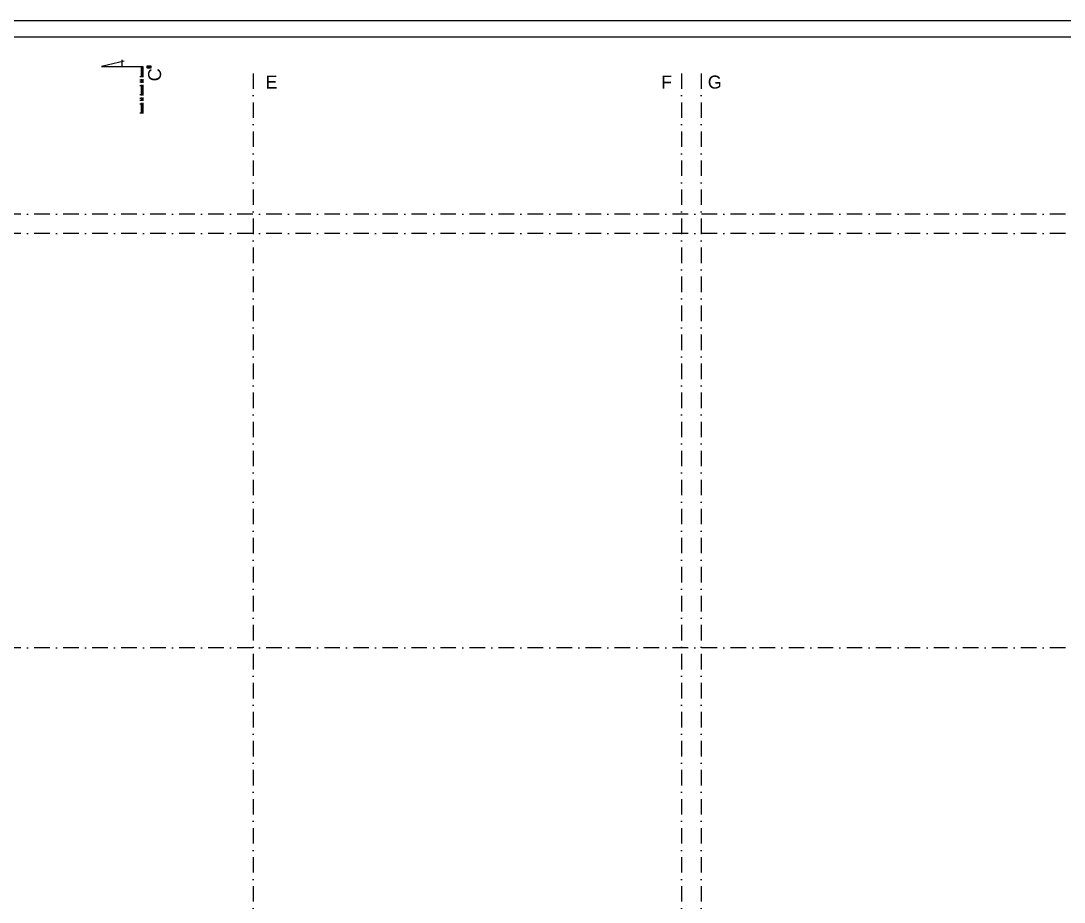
# Model space of a CAD drawing. Extents: x 4511820 to 5180432, y -1526536 to -944957.
# Drawn here: x 4997074 to 5013183, y -1409445 to -1395841 of the extents above; entities that cross this region are included whole.
import ezdxf

# ---------------------------------------------------------------- set-up
doc = ezdxf.new("R2010")
doc.units = 0
doc.header["$MEASUREMENT"] = 0
doc.linetypes.add('BODKOCIARKOVANA_3', pattern=[5.6, 3, -1.3, 0, -1.3])
doc.layers.add('osi', color=253, linetype='CONTINUOUS')
doc.layers.add('TENKÁ', color=7, linetype='CONTINUOUS')
doc.styles.add('styl1', font='arial.ttf')

msp = doc.modelspace()

# ---------------------------------------------------------------- hatches: boundary and pattern name
at = {"layer": 'TENKÁ'}
h = msp.add_hatch(color=256, dxfattribs=at)
h.dxf.hatch_style = 1
h.paths.add_polyline_path([(4998955.125, -1396698.501), (4998955.125, -1396544.876), (4998929.25, -1396544.876), (4998929.25, -1396698.501)])
h = msp.add_hatch(color=256, dxfattribs=at)
h.dxf.hatch_style = 1
h.paths.add_polyline_path([(4998955.125, -1396698.501), (4998955.125, -1396544.876), (4998929.25, -1396544.876), (4998929.25, -1396698.501)])
h = msp.add_hatch(color=256, dxfattribs=at)
h.dxf.hatch_style = 1
h.paths.add_polyline_path([(4999020, -1396564.251), (4999083.625, -1396564.251), (4999083.625, -1396540.626), (4999020, -1396540.626)])
h = msp.add_hatch(color=256, dxfattribs=at)
h.dxf.hatch_style = 1
h.paths.add_polyline_path([(4999020, -1396564.251), (4999083.625, -1396564.251), (4999083.625, -1396540.626), (4999020, -1396540.626)])
h = msp.add_hatch(color=256, dxfattribs=at)
h.dxf.hatch_style = 1
h.paths.add_polyline_path([(4998955.125, -1396753.376), (4998929.25, -1396753.376), (4998929.25, -1396783.626), (4998955.125, -1396783.626)])
h = msp.add_hatch(color=256, dxfattribs=at)
h.dxf.hatch_style = 1
h.paths.add_polyline_path([(4998955.125, -1396753.376), (4998929.25, -1396753.376), (4998929.25, -1396783.626), (4998955.125, -1396783.626)])
h = msp.add_hatch(color=256, dxfattribs=at)
h.dxf.hatch_style = 1
h.paths.add_polyline_path([(4998955.125, -1396979.626), (4998955.125, -1396838.501), (4998929.25, -1396838.501), (4998929.25, -1396979.626)])
h = msp.add_hatch(color=256, dxfattribs=at)
h.dxf.hatch_style = 1
h.paths.add_polyline_path([(4998955.125, -1396979.626), (4998955.125, -1396838.501), (4998929.25, -1396838.501), (4998929.25, -1396979.626)])
h = msp.add_hatch(color=256, dxfattribs=at)
h.dxf.hatch_style = 1
h.paths.add_polyline_path([(4998955.125, -1397034.501), (4998929.25, -1397034.501), (4998929.25, -1397064.751), (4998955.125, -1397064.751)])
h = msp.add_hatch(color=256, dxfattribs=at)
h.dxf.hatch_style = 1
h.paths.add_polyline_path([(4998955.125, -1397034.501), (4998929.25, -1397034.501), (4998929.25, -1397064.751), (4998955.125, -1397064.751)])
h = msp.add_hatch(color=256, dxfattribs=at)
h.dxf.hatch_style = 1
h.paths.add_polyline_path([(4998955.125, -1397119.626), (4998929.25, -1397119.626), (4998929.25, -1397260.751), (4998955.125, -1397260.751)])
h = msp.add_hatch(color=256, dxfattribs=at)
h.dxf.hatch_style = 1
h.paths.add_polyline_path([(4998955.125, -1397119.626), (4998929.25, -1397119.626), (4998929.25, -1397260.751), (4998955.125, -1397260.751)])

# ---------------------------------------------------------------- linework, layer by layer
at = {"layer": 'osi', "linetype": 'BODKOCIARKOVANA_3', "ltscale": 80}
for p, q in [((5000661, -1396650.857), (5000661, -1434168.048)), ((5007276, -1396650.857), (5007276, -1434168.048)), ((5007576, -1396650.857), (5007576, -1434168.048)), ((5041881, -1398823.048), (4978211, -1398823.048)), ((5041881, -1399123.048), (4978211, -1399123.048)), ((5041881, -1405518.048), (4978211, -1405518.048))]:
    msp.add_line(p, q, dxfattribs=at)
at = {"layer": 'TENKÁ', "color": 7}
for p, q in [((5054537, -1395840.921), (4975746, -1395840.921)), ((5054287, -1396090.921), (4975996, -1396090.921))]:
    msp.add_line(p, q, dxfattribs=at)
at = {"layer": 'TENKÁ'}
for p, q in [((4998668.75, -1396461.751), (4998320.125, -1396544.876)), ((4998668.75, -1396461.751), (4998320.125, -1396544.876)), ((4998637.625, -1396544.876), (4998637.625, -1396441.626)), ((4998637.625, -1396544.876), (4998637.625, -1396441.626)), ((4998320.125, -1396544.876), (4998955.125, -1396544.876)), ((4998320.125, -1396544.876), (4998955.125, -1396544.876)), ((4998929.25, -1396544.876), (4998929.25, -1396711.001)), ((4998929.25, -1396544.876), (4998929.25, -1396711.001)), ((4998955.125, -1396544.876), (4998955.125, -1396711.001)), ((4998955.125, -1396544.876), (4998955.125, -1396711.001)), ((4998913, -1396698.501), (4998970, -1396698.501)), ((4998913, -1396698.501), (4998970, -1396698.501)), ((4998913, -1396753.376), (4998970, -1396753.376)), ((4998913, -1396753.376), (4998970, -1396753.376)), ((4998913, -1396783.626), (4998970, -1396783.626)), ((4998913, -1396783.626), (4998970, -1396783.626)), ((4998929.25, -1396740.876), (4998929.25, -1396796.126)), ((4998929.25, -1396740.876), (4998929.25, -1396796.126)), ((4998955.125, -1396740.876), (4998955.125, -1396796.126)), ((4998955.125, -1396740.876), (4998955.125, -1396796.126)), ((4998913, -1396838.501), (4998970, -1396838.501)), ((4998913, -1396838.501), (4998970, -1396838.501)), ((4998929.25, -1396826.001), (4998929.25, -1396992.126)), ((4998929.25, -1396826.001), (4998929.25, -1396992.126)), ((4998955.125, -1396826.001), (4998955.125, -1396992.126)), ((4998955.125, -1396826.001), (4998955.125, -1396992.126)), ((4998913, -1396979.626), (4998970, -1396979.626)), ((4998913, -1396979.626), (4998970, -1396979.626)), ((4998913, -1397034.501), (4998970, -1397034.501)), ((4998913, -1397034.501), (4998970, -1397034.501)), ((4998913, -1397064.751), (4998970, -1397064.751)), ((4998913, -1397064.751), (4998970, -1397064.751)), ((4998913, -1397119.626), (4998970, -1397119.626)), ((4998913, -1397119.626), (4998970, -1397119.626)), ((4998929.25, -1397022.001), (4998929.25, -1397077.251)), ((4998929.25, -1397022.001), (4998929.25, -1397077.251)), ((4998929.25, -1397107.126), (4998929.25, -1397273.251)), ((4998929.25, -1397107.126), (4998929.25, -1397273.251)), ((4998955.125, -1397022.001), (4998955.125, -1397077.251)), ((4998955.125, -1397022.001), (4998955.125, -1397077.251)), ((4998955.125, -1397107.126), (4998955.125, -1397273.251)), ((4998955.125, -1397107.126), (4998955.125, -1397273.251)), ((4998913, -1397260.751), (4998970, -1397260.751)), ((4998913, -1397260.751), (4998970, -1397260.751))]:
    msp.add_line(p, q, dxfattribs=at)
msp.add_lwpolyline([(4999020, -1396540.626), (4999020, -1396564.251), (4999083.625, -1396564.251), (4999083.625, -1396540.626)], close=True, dxfattribs=at)
msp.add_lwpolyline([(4999020, -1396540.626), (4999020, -1396564.251), (4999083.625, -1396564.251), (4999083.625, -1396540.626)], close=True, dxfattribs=at)

# ---------------------------------------------------------------- texts
at = {"layer": 'TENKÁ', "ltscale": 0.25, "style": 'styl1'}
msp.add_text('C', height=200, rotation=90, dxfattribs=at).set_placement((4999238.442, -1396774.113))
msp.add_text('C', height=200, rotation=90, dxfattribs=at).set_placement((4999238.442, -1396774.113))
for s, p in [('E', (5000849.554, -1396885.357)), ('F', (5006958.554, -1396885.357)), ('G', (5007680.054, -1396885.357))]:
    msp.add_text(s, height=200, dxfattribs=at).set_placement(p)

doc.saveas('drawing.dxf')
